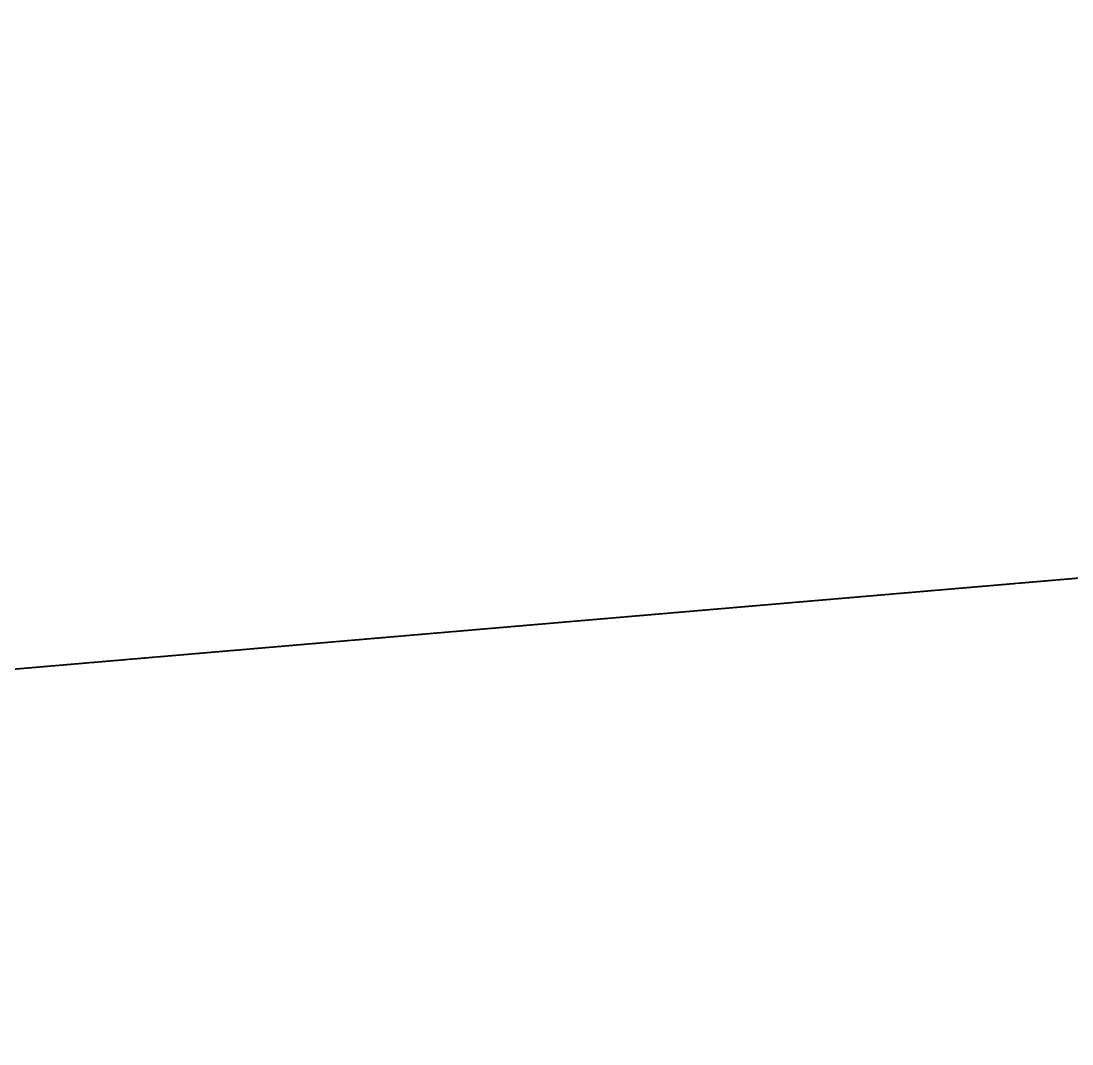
# Model space of a CAD drawing. Header units: millimetres. Extents: x 235072 to 246269, y 20126 to 21085.
# Drawn here: x 237974 to 238669, y 20126 to 20804 of the extents above; entities that cross this region are included whole.
import ezdxf

# ---------------------------------------------------------------- set-up
doc = ezdxf.new("R2010")
doc.units = ezdxf.units.MM
doc.header["$MEASUREMENT"] = 0
doc.linetypes.add('CENTER2', pattern=[1.125, 0.75, -0.125, 0.125, -0.125])
doc.linetypes.add('HIDDEN2', pattern=[0.1875, 0.125, -0.0625])
for name, color, linetype in [('Section 3-150-SL-B4-216', 85, 'Continuous'), ('Section 3-300-CEN-D3-231', 70, 'Continuous'), ('Section 3-300-FA-D4-030', 50, 'Continuous'), ('Section 3-50-PES-D1-243', 4, 'Continuous'), ('Section 3-A-FLOR', 192, 'Continuous'), ('Section 3-A-FLOR-HRAL', 11, 'Continuous'), ('Section 3-CENTER', 1, 'CENTER2'), ('Section 3-HIDDEN', 7, 'HIDDEN2'), ('Section 3-RE', 5, 'Continuous'), ('Section 3-S-BEAM', 12, 'Continuous'), ('Section 3-S-COLS', 52, 'Continuous')]:
    doc.layers.add(name, color=color, linetype=linetype)
doc.layers.add('Section 3-UCD756', color=7, linetype='Continuous', true_color=0xe7f0ff)

# ---------------------------------------------------------------- blocks, each defined once
blk = doc.blocks.new('*U33')
at = {"layer": 'Section 3-A-FLOR', "color": 0, "linetype": 'ByBlock', "lineweight": -2}
blk.add_line((242788.61, 20787.19, 21999.89), (235071.94, 20126.5, 21999.88), dxfattribs=at)
blk = doc.blocks.new('*U34')
at = {"layer": 'Section 3-A-FLOR', "color": 0, "linetype": 'ByBlock', "lineweight": -2}
for p, q in [((235071.94, 20126.5, 21999.69), (242782.17, 20786.64, 21999.69)), ((242602.73, 20771.27, 21993.99), (235071.94, 20126.5, 21993.98)), ((235967.56, 20203.18, 21700), (242602.73, 20771.27, 21700))]:
    blk.add_line(p, q, dxfattribs=at)
blk = doc.blocks.new('*U35')
at = {"layer": 'Section 3-S-BEAM', "color": 0, "linetype": 'ByBlock', "lineweight": -2}
for p, q in [((235071.94, 20126.5, 24789), (242979.17, 20803.5, 24789)), ((237930.6, 20371.25, 24986.4), (239175.32, 20477.82, 24986.4)), ((237994.36, 20376.71, 24798.6), (239111.55, 20472.36, 24798.6)), ((237994.36, 20376.71, 24996), (239111.55, 20472.36, 24996))]:
    blk.add_line(p, q, dxfattribs=at)
blk = doc.blocks.new('*U36')
at = {"layer": 'Section 3-A-FLOR-HRAL', "color": 0, "linetype": 'ByBlock', "lineweight": -2}
for p, q in [((238292.52, 20402.24, 25056.77), (238292.52, 20402.24, 25383)), ((238307.46, 20403.52, 25056.77), (238307.46, 20403.52, 25383)), ((238322.41, 20404.8, 25056.77), (238322.41, 20404.8, 25383))]:
    blk.add_line(p, q, dxfattribs=at)
blk = doc.blocks.new('*U43')
at = {"layer": 'Section 3-A-FLOR', "color": 0, "linetype": 'ByBlock', "lineweight": -2}
for p, q in [((242792.59, 20787.53, 21700), (235967.56, 20203.18, 21700)), ((242792.59, 20787.53, 21625), (235967.56, 20203.18, 21625))]:
    blk.add_line(p, q, dxfattribs=at)
blk = doc.blocks.new('*U60')
at = {"layer": 'Section 3-CENTER'}
blk.add_line((241631.15, 20688.09, 24123.22), (236978.55, 20289.74, 24123.22), dxfattribs=at)
at = {"layer": 'Section 3-RE', "color": 0, "linetype": 'ByBlock', "lineweight": -2}
for p, q in [((236933.72, 20285.9, 24093.06), (241631.37, 20688.11, 24093.06)), ((236978.55, 20289.74, 24153.38), (241628.42, 20687.85, 24153.38))]:
    blk.add_line(p, q, dxfattribs=at)
blk = doc.blocks.new('*U67')
at = {"layer": 'Section 3-UCD756', "color": 0, "linetype": 'ByBlock', "lineweight": -2}
for p, q in [((241054.64, 20638.73, 27176.24), (237075.2, 20298.01, 27176.24)), ((240229.35, 20568.07, 26148), (237616.37, 20344.35, 26148)), ((240229.35, 20568.07, 26118), (237616.37, 20344.35, 26118)), ((240229.35, 20568.07, 26108), (237616.37, 20344.35, 26108)), ((240229.35, 20568.07, 26721.56), (237708.3, 20352.22, 26721.56)), ((240229.35, 20568.07, 26745.92), (237767.96, 20357.33, 26745.92)), ((237075.2, 20298.01, 27283), (240069.24, 20554.36, 27283)), ((240066.45, 20554.12, 27280.2), (237075.2, 20298.01, 27280.2)), ((239982.95, 20546.97, 27196.4), (237075.2, 20298.01, 27196.4)), ((239981.55, 20546.85, 27194.99), (237075.2, 20298.01, 27194.99)), ((237916.5, 20370.04, 26103), (238648.82, 20432.74, 26103)), ((238648.82, 20432.74, 25383), (237916.5, 20370.04, 25383)), ((238668.75, 20434.45, 26103), (238648.82, 20432.74, 26103)), ((238648.82, 20432.74, 25383), (238668.75, 20434.45, 25383)), ((238648.82, 20432.74, 25383), (238648.82, 20432.74, 26103)), ((238668.75, 20434.45, 26103), (238668.75, 20434.45, 26103)), ((238668.75, 20434.45, 26053), (238668.75, 20434.45, 25383)), ((238668.75, 20434.45, 26053), (238668.75, 20434.45, 26103)), ((238146.78, 20389.76, 27114.74), (237364.64, 20322.8, 27114.74)), ((238140.8, 20389.25, 27104.11), (237370.62, 20323.31, 27104.11)), ((238140.38, 20389.21, 25370), (237941.11, 20372.15, 25370)), ((237941.11, 20372.15, 25355), (238140.38, 20389.21, 25355)), ((238140.38, 20389.21, 25370), (238160.31, 20390.92, 25370)), ((238160.31, 20390.92, 25355), (238140.38, 20389.21, 25355)), ((238140.38, 20389.21, 25355), (238140.38, 20389.21, 25370)), ((238140.8, 20389.25, 26969.71), (238140.8, 20389.25, 27104.11)), ((238151.76, 20390.19, 26969.71), (238151.76, 20390.19, 27110.1)), ((238160.31, 20390.92, 25355), (238160.31, 20390.92, 25370)), ((238065.57, 20382.81, 27072.52), (238065.57, 20382.81, 27072.15)), ((238090.48, 20384.94, 27073.64), (238079.52, 20384, 27073.64)), ((238093.47, 20385.2, 27072.52), (238093.47, 20385.2, 27072.15)), ((238124.46, 20387.85, 25370), (238124.46, 20387.85, 25383))]:
    blk.add_line(p, q, dxfattribs=at)
at = {"layer": 'Section 3-UCD756', "color": 0, "linetype": 'ByBlock', "lineweight": -2, "extrusion": (0.085306, -0.996355, -1.02149e-17)}
blk.add_ellipse((238079.52, 20384, 27072.52), major_axis=(13.95, 1.19), ratio=0.927184, dxfattribs=at)
blk.add_ellipse((238079.52, 20384, 27072.52), major_axis=(13.95, 1.19), ratio=0.927184, dxfattribs=at)
at = {"layer": 'Section 3-UCD756', "color": 0, "linetype": 'ByBlock', "lineweight": -2, "extrusion": (0.085306, -0.996355, -4.10016e-17)}
blk.add_ellipse((238079.52, 20384, 27072.14), major_axis=(13.95, 1.19, 0), ratio=0.927184, start_param=3.36563, end_param=3.366289, dxfattribs=at)
at = {"layer": 'Section 3-UCD756', "color": 0, "linetype": 'ByBlock', "lineweight": -2, "extrusion": (0.085306, -0.996355, 7.74886e-17)}
blk.add_ellipse((238079.52, 20384, 27073.64), major_axis=(10.96, 0.94), ratio=0.927184, dxfattribs=at)
at = {"layer": 'Section 3-UCD756', "color": 0, "linetype": 'ByBlock', "lineweight": -2, "extrusion": (0.085306, -0.996355, -5.23495e-17)}
blk.add_ellipse((238079.52, 20384, 27073.64), major_axis=(10.96, 0.94), ratio=0.927184, dxfattribs=at)
at = {"layer": 'Section 3-UCD756', "color": 0, "linetype": 'ByBlock', "lineweight": -2, "extrusion": (0.085306, -0.996355, 2.78445e-17)}
blk.add_ellipse((238079.52, 20384, 27072.14), major_axis=(13.95, 1.19, 0), ratio=0.927184, start_param=0.224696, end_param=0.225355, dxfattribs=at)
at = {"layer": 'Section 3-UCD756', "color": 0, "linetype": 'ByBlock', "lineweight": -2}
blk.add_open_spline([(238151.76, 20390.19, 27110.1), (238151.76, 20390.19, 27110.71), (238151.63, 20390.18, 27111.33), (238151.14, 20390.13, 27112.4), (238150.79, 20390.1, 27112.92), (238149.89, 20390.03, 27113.76), (238149.36, 20389.98, 27114.12), (238148.09, 20389.87, 27114.61), (238147.44, 20389.82, 27114.74), (238146.78, 20389.76, 27114.74)], degree=3, knots=[-0.9729723, -0.9729723, -0.9729723, -0.9729723, -0.679764, -0.679764, -0.4165363, -0.4165363, -0.1996251, -0.1996251, 0, 0, 0, 0], dxfattribs=at)
blk = doc.blocks.new('*U93')
at = {"layer": 'Section 3-CENTER'}
blk.add_line((241924.06, 20713.17, 24235.74), (236932.65, 20285.81, 24235.74), dxfattribs=at)
at = {"layer": 'Section 3-RE', "color": 0, "linetype": 'ByBlock', "lineweight": -2}
for p, q in [((236932.65, 20285.81, 24265.9), (242962.02, 20802.03, 24265.9)), ((236932.65, 20285.81, 24205.58), (241957.79, 20716.05, 24205.58))]:
    blk.add_line(p, q, dxfattribs=at)
blk = doc.blocks.new('*U97')
at = {"layer": 'Section 3-150-SL-B4-216', "color": 0, "linetype": 'ByBlock', "lineweight": -2}
for p, q in [((241929.07, 20713.59, 24346.87), (237026.38, 20293.83, 24346.87)), ((241631.15, 20688.09, 24178.59), (237026.38, 20293.83, 24178.59))]:
    blk.add_line(p, q, dxfattribs=at)
at = {"layer": 'Section 3-HIDDEN'}
blk.add_line((237026.38, 20293.83, 24262.73), (242302.7, 20745.58, 24262.73), dxfattribs=at)
blk = doc.blocks.new('*U98')
at = {"layer": 'Section 3-50-PES-D1-243', "color": 0, "linetype": 'ByBlock', "lineweight": -2}
for p, q in [((237204.13, 20309.05, 25056.77), (242670.57, 20777.08, 25056.77)), ((237204.13, 20309.05, 24996.45), (242670.57, 20777.08, 24996.45))]:
    blk.add_line(p, q, dxfattribs=at)
blk = doc.blocks.new('*U114')
at = {"layer": 'Section 3-300-FA-D4-030', "color": 0, "linetype": 'ByBlock', "lineweight": -2}
for p, q in [((240161.33, 20562.24, 26750.63), (237810.44, 20360.96, 26750.63)), ((240161.33, 20562.24, 26969.71), (237810.44, 20360.96, 26969.71))]:
    blk.add_line(p, q, dxfattribs=at)
at = {"layer": 'Section 3-CENTER'}
blk.add_line((237810.44, 20360.96, 26860.17), (240161.33, 20562.24, 26860.17), dxfattribs=at)
blk = doc.blocks.new('*U115')
at = {"layer": 'Section 3-S-BEAM', "color": 0, "linetype": 'ByBlock', "lineweight": -2}
for p, q in [((237994.36, 20376.71, 24996), (237861.85, 20365.37, 24996)), ((237861.85, 20365.37, 24794.4), (237994.36, 20376.71, 24794.4)), ((237994.36, 20376.71, 24801.4), (237930.6, 20371.25, 24801.4)), ((237930.6, 20371.25, 24989), (237994.36, 20376.71, 24989)), ((237994.36, 20376.71, 24794.4), (237994.36, 20376.71, 24801.4)), ((237994.36, 20376.71, 24989), (237994.36, 20376.71, 24996)), ((237861.85, 20365.37, 24989), (237925.61, 20370.82, 24989)), ((237925.61, 20370.82, 24801.4), (237861.85, 20365.37, 24801.4)), ((237925.61, 20370.82, 24989), (237925.61, 20370.82, 24801.4)), ((237930.6, 20371.25, 24801.4), (237930.6, 20371.25, 24989)), ((237861.81, 20365.36, 24996), (237861.85, 20365.37, 24996)), ((237861.81, 20365.36, 24794.4), (237861.85, 20365.37, 24794.4)), ((237861.81, 20365.36, 24801.4), (237861.85, 20365.37, 24801.4)), ((237861.81, 20365.36, 24989), (237861.85, 20365.37, 24989)), ((237861.85, 20365.37, 24996), (237861.85, 20365.37, 24989)), ((237861.85, 20365.37, 24801.4), (237861.85, 20365.37, 24794.4))]:
    blk.add_line(p, q, dxfattribs=at)
blk = doc.blocks.new('*U118')
at = {"layer": 'Section 3-A-FLOR', "color": 0, "linetype": 'ByBlock', "lineweight": -2}
for p, q in [((238973.17, 20460.52, 24789), (238973.17, 20460.52, 24490.12)), ((237973.67, 20374.94, 24789), (237973.67, 20374.94, 24502.44)), ((237976.82, 20375.21, 24789), (237976.82, 20375.21, 24483.41))]:
    blk.add_line(p, q, dxfattribs=at)
blk = doc.blocks.new('*U119')
at = {"layer": 'Section 3-S-COLS', "color": 0, "linetype": 'ByBlock', "lineweight": -2}
for p, q in [((238970.94, 20460.32, 24178.59), (238970.94, 20460.32, 24153.38)), ((238970.94, 20460.32, 24093.06), (238970.94, 20460.32, 21999.89)), ((237973.76, 20374.95, 21999.89), (237973.76, 20374.95, 24093.06)), ((237973.76, 20374.95, 24153.38), (237973.76, 20374.95, 24178.59)), ((237973.76, 20374.95, 24502.44), (237973.76, 20374.95, 24789)), ((237974.59, 20375.02, 24789), (237974.59, 20375.02, 24483.18)), ((237974.59, 20375.02, 24178.59), (237974.59, 20375.02, 24153.38)), ((237974.59, 20375.02, 24093.06), (237974.59, 20375.02, 21999.89)), ((237976.82, 20375.21, 24483.42), (237976.82, 20375.21, 24789))]:
    blk.add_line(p, q, dxfattribs=at)
blk = doc.blocks.new('*U111')
at = {"layer": 'Section 3-300-CEN-D3-231', "color": 0, "linetype": 'ByBlock', "lineweight": -2}
for p, q in [((238104.98, 20386.18, 24346.87), (238104.98, 20386.18, 24489.44)), ((237974.45, 20375.01, 24502.44), (237507.16, 20335, 24502.44))]:
    blk.add_line(p, q, dxfattribs=at)
at = {"layer": 'Section 3-300-CEN-D3-231', "color": 0, "linetype": 'ByBlock', "lineweight": -2, "extrusion": (-0.085306, 0.996355, 1.53211e-31)}
blk.add_arc((-238376.1, 24340.52), 161.93, 2.24747, 90, dxfattribs=at)
at = {"layer": 'Section 3-HIDDEN'}
for p, q in [((238104.98, 20386.18, 24340.52), (237507.16, 20335, 24340.52)), ((238104.98, 20386.18, 24502.44), (237974.45, 20375.01, 24502.44)), ((238104.98, 20386.18, 24489.44), (238104.98, 20386.18, 24502.44)), ((238104.98, 20386.18, 24178.59), (238104.98, 20386.18, 24346.87))]:
    blk.add_line(p, q, dxfattribs=at)
at = {"layer": 'Section 3-HIDDEN', "extrusion": (-0.085306, 0.996355, -1.34341e-31)}
blk.add_arc((-238376.1, 24340.52), 161.93, 180, 2.24747, dxfattribs=at)
at = {"layer": 'Section 3-HIDDEN', "extrusion": (-0.085306, 0.996355, 4.3586e-31)}
blk.add_arc((-238376.1, 24340.52), 161.93, 90, 180, dxfattribs=at)
blk = doc.blocks.new('*U120')
at = {"layer": 'Section 3-HIDDEN'}
for p, q in [((238104.98, 20386.18, 24340.52), (240602.71, 20600.03, 24340.52)), ((238973.17, 20460.52, 24502.44), (238104.98, 20386.18, 24502.44)), ((238104.98, 20386.18, 24502.44), (238104.98, 20386.18, 24502.44))]:
    blk.add_line(p, q, dxfattribs=at)
blk = doc.blocks.new('*U378')
at = {"layer": 'Section 3-300-CEN-D3-231'}
for name in ['*U120', '*U111']:
    blk.add_blockref(name, (0, 0), dxfattribs=at)

msp = doc.modelspace()

# ---------------------------------------------------------------- block references
at = {"layer": 'Section 3-150-SL-B4-216'}
msp.add_blockref('*U97', (0, 0), dxfattribs=at)
at = {"layer": 'Section 3-300-CEN-D3-231'}
msp.add_blockref('*U378', (0, 0), dxfattribs=at)
at = {"layer": 'Section 3-300-FA-D4-030'}
msp.add_blockref('*U114', (0, 0), dxfattribs=at)
at = {"layer": 'Section 3-50-PES-D1-243'}
msp.add_blockref('*U98', (0, 0), dxfattribs=at)
at = {"layer": 'Section 3-A-FLOR'}
for name in ['*U33', '*U34', '*U43', '*U118']:
    msp.add_blockref(name, (0, 0), dxfattribs=at)
at = {"layer": 'Section 3-A-FLOR-HRAL'}
msp.add_blockref('*U36', (0, 0), dxfattribs=at)
at = {"layer": 'Section 3-RE'}
for name in ['*U93', '*U60']:
    msp.add_blockref(name, (0, 0), dxfattribs=at)
at = {"layer": 'Section 3-S-BEAM'}
for name in ['*U35', '*U115']:
    msp.add_blockref(name, (0, 0), dxfattribs=at)
at = {"layer": 'Section 3-S-COLS'}
msp.add_blockref('*U119', (0, 0), dxfattribs=at)
at = {"layer": 'Section 3-UCD756'}
msp.add_blockref('*U67', (0, 0), dxfattribs=at)

doc.saveas('drawing.dxf')
